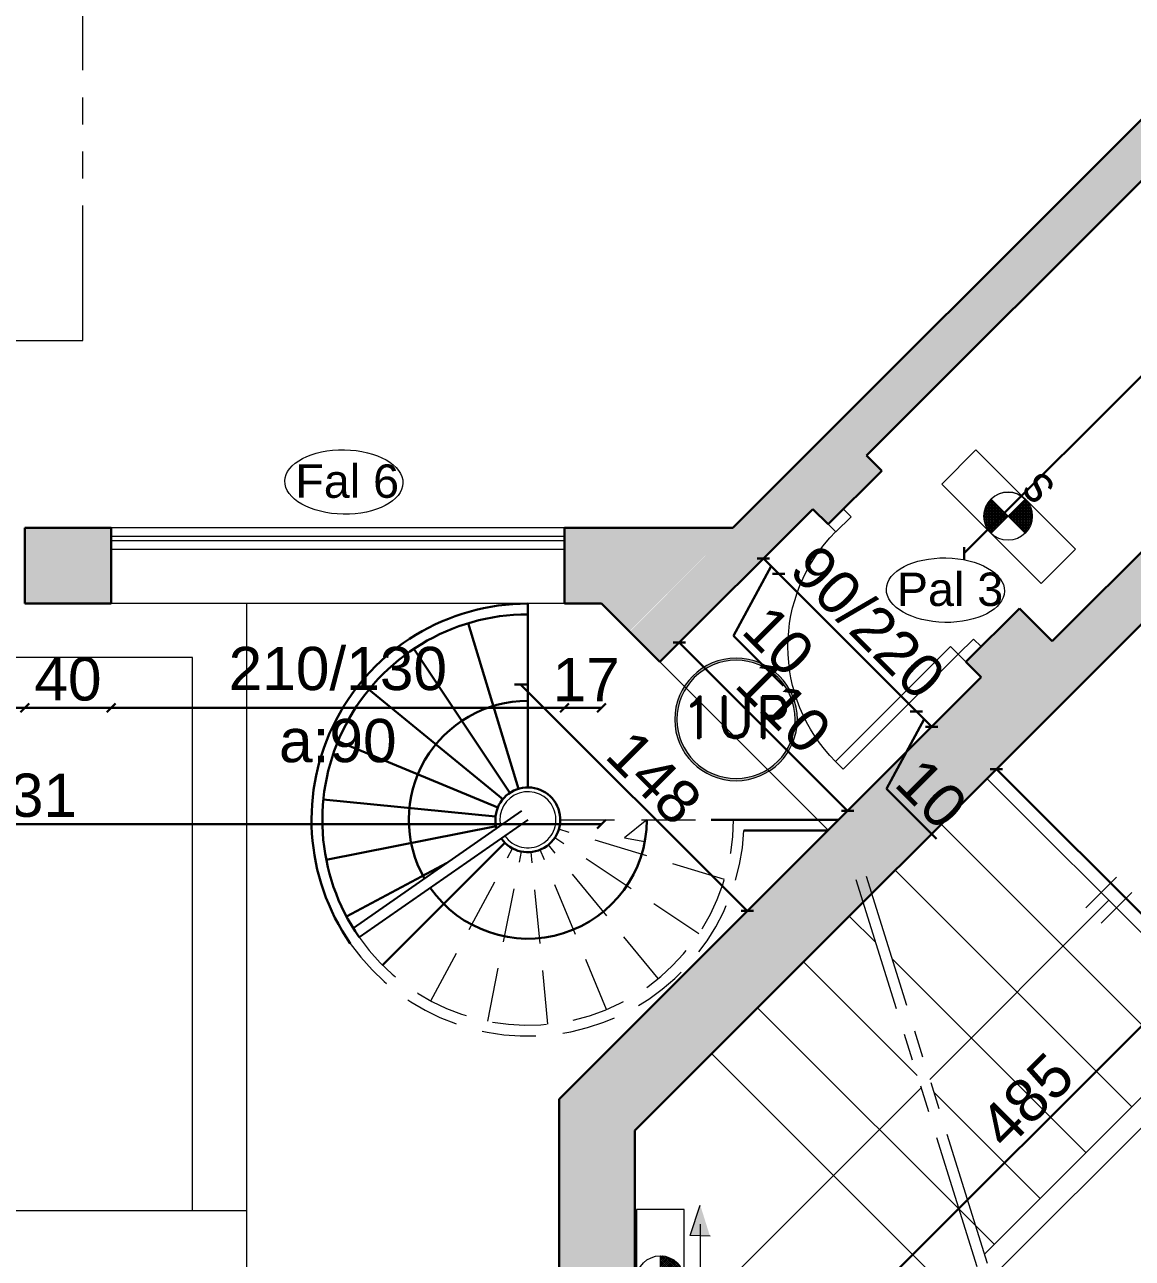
# Model space of a CAD drawing. Header units: millimetres. Extents: x 2804 to 3317, y 6834 to 7064.
# Drawn here: x 2849.06 to 2854.18, y 7003.25 to 7008.96 of the extents above; entities that cross this region are included whole.
import ezdxf

# ---------------------------------------------------------------- set-up
doc = ezdxf.new("R2010")
doc.units = ezdxf.units.MM
doc.header["$PDMODE"] = 1
doc.linetypes.add('HIDDEN', pattern=[0.375, 0.25, -0.125])
doc.linetypes.add('PHANTOM2', pattern=[1.25, 0.625, -0.125, 0.125, -0.125, 0.125, -0.125])
for name, color, linetype, lineweight in [('cach', 7, 'HIDDEN', 20), ('cotation', 3, 'Continuous', 30), ('Escalier', 250, 'Continuous', 30), ('menuise', 50, 'Continuous', 18), ('SECURITE', 2, 'Continuous', 0), ('STRCUTURE METALLIQUE', 3, 'Continuous', 20), ('texte', 3, 'Continuous', 9), ('zin fin', 6, 'Continuous', 9), ('zin menuiserie', 150, 'Continuous', 5), ('Zin mur', 30, 'Continuous', 30)]:
    doc.layers.add(name, color=color, linetype=linetype, lineweight=lineweight)
doc.layers.add('zin hatch mur', color=8, linetype='Continuous')
doc.styles.add('ARIAL', font='arial.ttf')
doc.styles.add('PA3', font='arial.ttf', dxfattribs={"height": 3})
doc.styles.add('PsikTxtStyle', font='arial.ttf')
doc.styles.add('ROMAND', font='ROMAND.shx')
doc.dimstyles.new('cotation 100', dxfattribs={"dimtxt": 0.2, "dimasz": 0.04, "dimexe": 0, "dimexo": 0, "dimgap": 0.03, "dimtad": 1, "dimdec": 0, "dimlfac": 100, "dimdsep": 46, "dimtxsty": 'ARIAL', "dimblk": 'OBLIQUE', "dimcen": 0.09, "dimse1": 1, "dimse2": 1, "dimclrd": 256, "dimclre": 256, "dimclrt": 256, "dimadec": 3, "dimazin": 2, "dimtfac": 1, "dimtdec": 0, "dimtofl": 0, "dimtmove": 1, "dimatfit": 3, "dimfxl": 0, "dimtolj": 1, "dimtzin": 0, "dimlwd": -1, "dimlwe": -1, "dimarcsym": 0})

# ---------------------------------------------------------------- blocks, each defined once
blk = doc.blocks.new('*X298')
at = {"color": 0, "linetype": 'Continuous'}
for p, q in [((2123.93, 1390.31), (2124, 1390.38)), ((2133.9, 1380.42), (2123.94, 1390.38)), ((2123.98, 1389.47), (2124.89, 1390.38)), ((2132.98, 1380.46), (2123.98, 1389.46)), ((2124.08, 1388.69), (2125.77, 1390.38)), ((2131.95, 1380.61), (2124.13, 1388.42)), ((2124.23, 1387.96), (2126.66, 1390.38)), ((2124.43, 1387.27), (2127.54, 1390.38)), ((2130.74, 1380.93), (2124.45, 1387.22)), ((2124.67, 1386.63), (2128.43, 1390.38)), ((2133.9, 1381.3), (2124.82, 1390.38)), ((2124.94, 1386.01), (2129.31, 1390.38)), ((2125.25, 1385.44), (2130.19, 1390.38)), ((2125.58, 1384.89), (2131.08, 1390.38)), ((2133.9, 1382.19), (2125.71, 1390.38)), ((2125.95, 1384.37), (2131.96, 1390.38)), ((2126.34, 1383.88), (2132.85, 1390.38)), ((2133.9, 1383.07), (2126.59, 1390.38)), ((2126.77, 1383.42), (2133.73, 1390.39)), ((2127.22, 1382.99), (2133.9, 1389.67)), ((2133.9, 1383.95), (2127.47, 1390.38)), ((2127.7, 1382.58), (2133.9, 1388.79)), ((2128.2, 1382.2), (2133.9, 1387.9)), ((2133.9, 1384.84), (2128.36, 1390.38)), ((2133.9, 1385.72), (2129.24, 1390.38)), ((2133.9, 1386.61), (2130.12, 1390.38)), ((2133.9, 1387.49), (2131.01, 1390.38)), ((2133.9, 1388.37), (2131.89, 1390.38)), ((2133.9, 1389.26), (2132.77, 1390.38)), ((2133.9, 1390.14), (2133.66, 1390.39)), ((2129.19, 1381.6), (2125.12, 1385.66)), ((2128.74, 1381.86), (2133.9, 1387.02)), ((2129.3, 1381.54), (2133.9, 1386.14)), ((2129.9, 1381.25), (2133.9, 1385.25)), ((2130.53, 1381), (2133.9, 1384.37)), ((2131.2, 1380.79), (2133.9, 1383.48)), ((2131.91, 1380.61), (2133.9, 1382.6)), ((2132.67, 1380.49), (2133.9, 1381.72)), ((2133.49, 1380.42), (2133.9, 1380.83))]:
    blk.add_line(p, q, dxfattribs=at)
blk = doc.blocks.new('*X299')
at = {"color": 0, "linetype": 'Continuous'}
for p, q in [((2123.93, 1390.31), (2124, 1390.38)), ((2133.9, 1380.42), (2123.94, 1390.38)), ((2123.98, 1389.47), (2124.89, 1390.38)), ((2132.98, 1380.46), (2123.98, 1389.46)), ((2124.08, 1388.69), (2125.77, 1390.38)), ((2131.95, 1380.61), (2124.13, 1388.42)), ((2124.23, 1387.96), (2126.66, 1390.38)), ((2124.43, 1387.27), (2127.54, 1390.38)), ((2130.74, 1380.93), (2124.45, 1387.22)), ((2124.67, 1386.63), (2128.43, 1390.38)), ((2133.9, 1381.3), (2124.82, 1390.38)), ((2124.94, 1386.01), (2129.31, 1390.38)), ((2125.25, 1385.44), (2130.19, 1390.38)), ((2125.58, 1384.89), (2131.08, 1390.38)), ((2133.9, 1382.19), (2125.71, 1390.38)), ((2125.95, 1384.37), (2131.96, 1390.38)), ((2126.34, 1383.88), (2132.85, 1390.38)), ((2133.9, 1383.07), (2126.59, 1390.38)), ((2126.77, 1383.42), (2133.73, 1390.39)), ((2127.22, 1382.99), (2133.9, 1389.67)), ((2133.9, 1383.95), (2127.47, 1390.38)), ((2127.7, 1382.58), (2133.9, 1388.79)), ((2128.2, 1382.2), (2133.9, 1387.9)), ((2133.9, 1384.84), (2128.36, 1390.38)), ((2128.74, 1381.86), (2133.9, 1387.02)), ((2133.9, 1385.72), (2129.24, 1390.38)), ((2129.3, 1381.54), (2133.9, 1386.14)), ((2133.9, 1386.61), (2130.12, 1390.38)), ((2133.9, 1387.49), (2131.01, 1390.38)), ((2133.9, 1388.37), (2131.89, 1390.38)), ((2133.9, 1389.26), (2132.77, 1390.38)), ((2133.9, 1390.14), (2133.66, 1390.39)), ((2129.19, 1381.6), (2125.12, 1385.66)), ((2129.9, 1381.25), (2133.9, 1385.25)), ((2130.53, 1381), (2133.9, 1384.37)), ((2131.2, 1380.79), (2133.9, 1383.48)), ((2131.91, 1380.61), (2133.9, 1382.6)), ((2132.67, 1380.49), (2133.9, 1381.72)), ((2133.49, 1380.42), (2133.9, 1380.83))]:
    blk.add_line(p, q, dxfattribs=at)
blk = doc.blocks.new('sec 1er')
at = {"layer": 'SECURITE', "true_color": 0x939598}
h = blk.add_hatch(color=252, dxfattribs=at)
edge = h.paths.add_edge_path()
edge.add_arc((2620.9218, 6730.2139), 0.2835, -180, 0, ccw=False)
edge.add_arc((2620.9218, 6730.2139), 0.2835, 0, 180, ccw=False)
edge = h.paths.add_edge_path(flags=16)
edge.add_arc((2620.9218, 6730.2139), 0.2733, -180, 0, ccw=False)
edge.add_arc((2620.9218, 6730.2139), 0.2733, 0, 180, ccw=False)
at = {"layer": 'SECURITE', "color": 252, "true_color": 0x939598}
for p, q in [((2621.8727, 6731.3023, 1.3959), (2622.0309, 6731.4605, 1.3959)), ((2621.8727, 6731.3023, 1.3959), (2622.0309, 6731.4605, 1.3959)), ((2622.0309, 6731.4605, 1.3959), (2622.4908, 6731.0006, 1.3959)), ((2622.0309, 6731.4605, 1.3959), (2622.4908, 6731.0006, 1.3959)), ((2622.3326, 6730.8424, 1.3959), (2621.8727, 6731.3023, 1.3959)), ((2622.3326, 6730.8424, 1.3959), (2621.8727, 6731.3023, 1.3959)), ((2622.1005, 6731.075, 1.3959), (2622.2582, 6731.2327, 1.3959)), ((2622.1005, 6731.075, 1.3959), (2622.2582, 6731.2327, 1.3959)), ((2622.1005, 6731.075, 1.3959), (2622.2582, 6731.2327, 1.3959)), ((2622.1005, 6731.075, 1.3959), (2622.2582, 6731.2327, 1.3959)), ((2622.1005, 6731.075, 1.3959), (2622.2582, 6731.2327, 1.3959)), ((2622.1005, 6731.075, 1.3959), (2622.2582, 6731.2327, 1.3959)), ((2622.1005, 6731.075, 1.3959), (2622.2582, 6731.2327, 1.3959)), ((2622.1005, 6731.075, 1.3959), (2622.2582, 6731.2327, 1.3959)), ((2622.2582, 6731.075, 1.3959), (2622.102, 6731.231, 1.3959)), ((2622.2582, 6731.075, 1.3959), (2622.102, 6731.231, 1.3959)), ((2622.4908, 6731.0006, 1.3959), (2622.3326, 6730.8424, 1.3959)), ((2622.4908, 6731.0006, 1.3959), (2622.3326, 6730.8424, 1.3959)), ((2620.461, 6727.948, 1.1167), (2620.461, 6727.3041, 1.1167)), ((2620.6825, 6727.948, 1.1167), (2620.461, 6727.948, 1.1167)), ((2620.461, 6727.948, 1.1167), (2620.461, 6727.3041, 1.1167)), ((2620.6825, 6727.948, 1.1167), (2620.461, 6727.948, 1.1167)), ((2620.6825, 6727.3041, 1.1167), (2620.6825, 6727.948, 1.1167)), ((2620.6825, 6727.3041, 1.1167), (2620.6825, 6727.948, 1.1167)), ((2620.7089, 6727.8265, 1.1167), (2620.7565, 6727.967, 1.1167)), ((2620.7089, 6727.8265, 1.1167), (2620.7565, 6727.967, 1.1167)), ((2620.756, 6727.88, 1.1167), (2620.7559, 6727.2822, 1.1167)), ((2620.756, 6727.88, 1.1167), (2620.7559, 6727.2822, 1.1167)), ((2620.8014, 6727.8236, 1.1167), (2620.7089, 6727.8265, 1.1167)), ((2620.8014, 6727.8236, 1.1167), (2620.7089, 6727.8265, 1.1167)), ((2620.5717, 6727.7331, 1.1167), (2620.5716, 6727.5146, 1.1167)), ((2620.5717, 6727.7331, 1.1167), (2620.5716, 6727.5146, 1.1167))]:
    blk.add_line(p, q, dxfattribs=at)
for centre, radius in [((2622.1794, 6731.1539, 1.3959), 0.1115), ((2622.1794, 6731.1539, 1.3959), 0.1115), ((2620.5717, 6727.6227, 1.1167), 0.1104), ((2620.5717, 6727.6227, 1.1167), 0.1104)]:
    blk.add_circle(centre, radius, dxfattribs=at)
for centre, radius, start, end in [((2622.1794, 6731.1539, 1.3959), 0.1115, 45, 135), ((2622.1794, 6731.1539, 1.3959), 0.1115, 45, 135), ((2622.1794, 6731.1539, 1.3959), 0.1115, 45, 135), ((2622.1794, 6731.1539, 1.3959), 0.1115, 45, 135), ((2622.1794, 6731.1539, 1.3959), 0.1115, 45, 135), ((2622.1794, 6731.1539, 1.3959), 0.1115, 45, 135), ((2622.1794, 6731.1539, 1.3959), 0.1115, 135, 225), ((2622.1794, 6731.1539, 1.3959), 0.1115, 135, 225), ((2622.1794, 6731.1539, 1.3959), 0.1115, 135, 225), ((2622.1794, 6731.1539, 1.3959), 0.1115, 135, 225), ((2622.1794, 6731.1539, 1.3959), 0.1115, 135, 225), ((2622.1794, 6731.1539, 1.3959), 0.1115, 135, 225), ((2620.9218, 6730.2139, 0), 0.2835, 0, 180), ((2620.9218, 6730.2139, 0), 0.2733, 0, 180), ((2620.9218, 6730.2139, 0), 0.2835, 180, 0), ((2620.9218, 6730.2139, 0), 0.2733, 180, 0)]:
    blk.add_arc(centre, radius, start, end, dxfattribs=at)
blk.add_solid([(2620.7089, 6727.8265, 1.1167), (2620.7565, 6727.967, 1.1167), (2620.8014, 6727.8236, 1.1167)], dxfattribs=at)
blk.add_solid([(2620.7089, 6727.8265, 1.1167), (2620.7565, 6727.967, 1.1167), (2620.8014, 6727.8236, 1.1167)], dxfattribs=at)
at = {"layer": 'SECURITE', "color": 252, "true_color": 0x939598, "extrusion": (0, 0, -1)}
for name, p, xscale, yscale, zscale, rotation in [('*X298', (-2594.3057, 6725.2538, -1.3959), 0.01118662045994821, 0.01118662045994821, 0.01118662045994821, 134.9614910721125), ('*X298', (-2594.3057, 6725.2538, -1.3959), 0.01118662045994821, 0.01118662045994821, 0.01118662045994821, 134.9614910721125), ('*X298', (-2650.0569, 6725.2725, -1.3959), -0.01118662049062554, 0.01118662042579673, 0.01118662047361531, 225.0000000000001), ('*X298', (-2650.0569, 6725.2725, -1.3959), -0.01118662049062554, 0.01118662042579673, 0.01118662047361531, 225.0000000000001), ('*X299', (-2635.9699, 6751.2552, -1.1167), 0.01107475427745157, 0.01107475427745157, 0.01107475427745157, 270), ('*X299', (-2635.9699, 6751.2552, -1.1167), 0.01107475427745157, 0.01107475427745157, 0.01107475427745157, 270)]:
    blk.add_blockref(name, p, dxfattribs=dict(at, xscale=xscale, yscale=yscale, zscale=zscale, rotation=rotation))
at = {"layer": 'SECURITE', "color": 252, "true_color": 0x939598}
for name, p, xscale, yscale, zscale, rotation in [('*X298', (2650.0569, 6725.2725, 1.3959), 0.01118662049062553, 0.01118662049062553, 0.01118662049062553, 134.9999999999999), ('*X298', (2650.0569, 6725.2725, 1.3959), 0.01118662049062553, 0.01118662049062553, 0.01118662049062553, 134.9999999999999), ('*X299', (2635.9699, 6751.2552, 1.1167), -0.01107475427745157, 0.01107475427745157, 0.01107475427745157, 90), ('*X299', (2635.9699, 6751.2552, 1.1167), -0.01107475427745157, 0.01107475427745157, 0.01107475427745157, 90)]:
    blk.add_blockref(name, p, dxfattribs=dict(at, xscale=xscale, yscale=yscale, zscale=zscale, rotation=rotation))
at = {"layer": 'SECURITE', "color": 252, "true_color": 0x939598, "style": 'PA3', "text_generation_flag": 6, "width": 0.85}
blk.add_text('s', height=0.176, rotation=315, dxfattribs=at).set_placement((2622.4033, 6731.2951, 1.3959))
at = {"layer": 'SECURITE', "color": 252, "true_color": 0x939598, "style": 'ROMAND'}
blk.add_text('1UP', height=0.19125, dxfattribs=at).set_placement((2620.666, 6730.1281, 0))
blk = doc.blocks.new('_Oblique')
at = {"color": 0, "linetype": 'ByBlock', "lineweight": -2}
blk.add_line((-0.5, -0.5), (0.5, 0.5), dxfattribs=at)
blk = doc.blocks.new('*D77')
at = {"layer": 'cotation', "transparency": 16777216}
blk.add_line((2855.7669, 7008.8757), (2853.4064, 7006.5153), dxfattribs=at)
at = {"layer": 'Defpoints', "color": 0, "transparency": 16777216}
for p in [(2856.1986, 7008.444), (2853.4064, 7006.5153), (2853.8382, 7006.0835)]:
    blk.add_point(p, dxfattribs=at)
at = {"layer": 'cotation', "transparency": 16777216, "xscale": 0.04, "yscale": 0.04, "zscale": 0.04}
for p, rotation in [((2855.7669, 7008.8757), 45.00000000029808), ((2853.4064, 7006.5153), 225.000000000298)]:
    blk.add_blockref('_Oblique', p, dxfattribs=dict(at, rotation=rotation))
at = {"layer": 'cotation', "transparency": 16777216, "insert": (2854.4932, 7007.7889), "char_height": 0.2, "attachment_point": 5, "rotation": 45, "style": 'ARIAL'}
blk.add_mtext('\\A1;334', dxfattribs=at)
blk = doc.blocks.new('*D58')
at = {"layer": 'cotation', "transparency": 16777216}
blk.add_line((2853.5551, 7005.5176), (2856.5957, 7002.477), dxfattribs=at)
at = {"layer": 'Defpoints', "color": 0, "transparency": 16777216}
for p in [(2853.5116, 7005.4741), (2856.5957, 7002.477), (2856.5522, 7002.4336)]:
    blk.add_point(p, dxfattribs=at)
at = {"layer": 'cotation', "transparency": 16777216, "xscale": 0.04, "yscale": 0.04, "zscale": 0.04}
for p, rotation in [((2853.5551, 7005.5176), 134.99999999991), ((2856.5957, 7002.477), 314.99999999991)]:
    blk.add_blockref('_Oblique', p, dxfattribs=dict(at, rotation=rotation))
at = {"layer": 'cotation', "transparency": 16777216, "insert": (2855.1688, 7004.0908), "char_height": 0.2, "attachment_point": 5, "rotation": 315, "style": 'ARIAL'}
blk.add_mtext('\\A1;430', dxfattribs=at)
blk = doc.blocks.new('*D56')
at = {"layer": 'cotation', "transparency": 16777216}
blk.add_line((2852.0744, 7002.1783), (2855.5016, 7005.6055), dxfattribs=at)
at = {"layer": 'Defpoints', "color": 0, "transparency": 16777216}
for p in [(2855.5004, 7005.6067), (2855.5016, 7005.6055), (2852.0731, 7002.1795)]:
    blk.add_point(p, dxfattribs=at)
at = {"layer": 'cotation', "transparency": 16777216, "xscale": 0.04, "yscale": 0.04, "zscale": 0.04}
for p, rotation in [((2855.5016, 7005.6055), 44.99999999995059), ((2852.0744, 7002.1783), 224.9999999999506)]:
    blk.add_blockref('_Oblique', p, dxfattribs=dict(at, rotation=rotation))
at = {"layer": 'cotation', "transparency": 16777216, "insert": (2853.6945, 7003.9853), "char_height": 0.2, "attachment_point": 5, "rotation": 45, "style": 'ARIAL'}
blk.add_mtext('\\A1;485', dxfattribs=at)
blk = doc.blocks.new('*D76')
at = {"layer": 'cotation', "transparency": 16777216}
blk.add_line((2853.5091, 7009.8561), (2854.5346, 7008.8306), dxfattribs=at)
at = {"layer": 'Defpoints', "color": 0, "transparency": 16777216}
for p in [(2853.1109, 7009.4578), (2854.5346, 7008.8306), (2854.1364, 7008.4324)]:
    blk.add_point(p, dxfattribs=at)
at = {"layer": 'cotation', "transparency": 16777216, "xscale": 0.04, "yscale": 0.04, "zscale": 0.04}
for p, rotation in [((2853.5091, 7009.8561), 134.9999999993648), ((2854.5346, 7008.8306), 314.9999999993647)]:
    blk.add_blockref('_Oblique', p, dxfattribs=dict(at, rotation=rotation))
at = {"layer": 'cotation', "transparency": 16777216, "insert": (2854.1153, 7009.4368), "char_height": 0.2, "attachment_point": 5, "rotation": 315, "style": 'ARIAL'}
blk.add_mtext('\\A1;145', dxfattribs=at)
blk = doc.blocks.new('*D62')
at = {"layer": 'cotation', "transparency": 16777216}
blk.add_line((2851.3557, 7005.9089), (2852.4035, 7004.861), dxfattribs=at)
at = {"layer": 'Defpoints', "color": 0, "transparency": 16777216}
for p in [(2851.7296, 7006.2828), (2852.7775, 7005.235), (2852.4035, 7004.861)]:
    blk.add_point(p, dxfattribs=at)
at = {"layer": 'cotation', "transparency": 16777216, "xscale": 0.04, "yscale": 0.04, "zscale": 0.04}
for p, rotation in [((2851.3557, 7005.9089), 134.9999999999751), ((2852.4035, 7004.861), 314.9999999999751)]:
    blk.add_blockref('_Oblique', p, dxfattribs=dict(at, rotation=rotation))
at = {"layer": 'cotation', "transparency": 16777216, "insert": (2851.973, 7005.4784), "char_height": 0.2, "attachment_point": 5, "rotation": 315, "style": 'ARIAL'}
blk.add_mtext('\\A1;148', dxfattribs=at)
blk = doc.blocks.new('*D61')
at = {"layer": 'cotation', "transparency": 16777216}
blk.add_line((2846.415, 7005.2628), (2851.7296, 7005.2628), dxfattribs=at)
at = {"layer": 'Defpoints', "color": 0, "transparency": 16777216}
for p in [(2846.415, 7006.2828), (2851.7296, 7006.2828), (2851.7296, 7005.2628)]:
    blk.add_point(p, dxfattribs=at)
at = {"layer": 'cotation', "transparency": 16777216, "xscale": 0.04, "yscale": 0.04, "zscale": 0.04, "rotation": 180}
blk.add_blockref('_Oblique', (2846.415, 7005.2628), dxfattribs=at)
at = {"layer": 'cotation', "transparency": 16777216, "xscale": 0.04, "yscale": 0.04, "zscale": 0.04}
blk.add_blockref('_Oblique', (2851.7296, 7005.2628), dxfattribs=at)
at = {"layer": 'cotation', "transparency": 16777216, "insert": (2849.0723, 7005.395), "char_height": 0.2, "attachment_point": 5, "style": 'ARIAL'}
blk.add_mtext('\\A1;531', dxfattribs=at)
blk = doc.blocks.new('*D60')
at = {"layer": 'cotation', "transparency": 16777216}
blk.add_line((2852.8671, 7005.3246), (2852.0893, 7006.1024), dxfattribs=at)
at = {"layer": 'Defpoints', "color": 0, "transparency": 16777216}
for p in [(2852.2472, 7006.2603), (2852.0893, 7006.1024), (2853.025, 7005.4825)]:
    blk.add_point(p, dxfattribs=at)
at = {"layer": 'cotation', "transparency": 16777216, "xscale": 0.04, "yscale": 0.04, "zscale": 0.04}
for p, rotation in [((2852.0893, 7006.1024), 134.9999999999098), ((2852.8671, 7005.3246), 314.9999999999098)]:
    blk.add_blockref('_Oblique', p, dxfattribs=dict(at, rotation=rotation))
at = {"layer": 'cotation', "transparency": 16777216, "insert": (2852.5716, 7005.8069), "char_height": 0.2, "attachment_point": 5, "rotation": 315, "style": 'ARIAL'}
blk.add_mtext('\\A1;110', dxfattribs=at)
blk = doc.blocks.new('P90')
at = {"ltscale": 0.005}
for p, q in [((-50, 751.6), (-100, 751.6)), ((-100, 751.6), (-100, 0)), ((-50, 0), (-50, 751.6)), ((-900, -100), (-900, 0)), ((-900, 0), (-850, 0)), ((-850, 0), (-850, -100)), ((-100, 0), (-50, 0)), ((-50, 0), (0, 0)), ((-50, -100), (-50, 0)), ((0, 0), (0, -100)), ((-850, -100), (-900, -100)), ((0, -100), (-50, -100))]:
    blk.add_line(p, q, dxfattribs=at)
blk.add_arc((-100, 0), 751.6, 90, 180, dxfattribs=at)
blk = doc.blocks.new('*D753')
at = {"layer": 'cotation', "transparency": 16777216}
blk.add_line((2846.9681, 7005.801), (2849.0632, 7005.801), dxfattribs=at)
at = {"layer": 'Defpoints', "color": 0, "transparency": 16777216}
for p in [(2846.9681, 7006.2828), (2849.0632, 7006.2828), (2849.0632, 7005.801)]:
    blk.add_point(p, dxfattribs=at)
at = {"layer": 'cotation', "transparency": 16777216, "xscale": 0.04, "yscale": 0.04, "zscale": 0.04, "rotation": 180}
blk.add_blockref('_Oblique', (2846.9681, 7005.801), dxfattribs=at)
at = {"layer": 'cotation', "transparency": 16777216, "xscale": 0.04, "yscale": 0.04, "zscale": 0.04}
blk.add_blockref('_Oblique', (2849.0632, 7005.801), dxfattribs=at)
at = {"layer": 'cotation', "transparency": 16777216, "insert": (2848.0156, 7005.8146), "char_height": 0.2, "attachment_point": 5, "style": 'ARIAL'}
blk.add_mtext('\\A1;210/130\\Pa:90', dxfattribs=at)
blk = doc.blocks.new('*D754')
at = {"layer": 'cotation', "transparency": 16777216}
blk.add_line((2849.0632, 7005.801), (2849.4632, 7005.801), dxfattribs=at)
at = {"layer": 'Defpoints', "color": 0, "transparency": 16777216}
for p in [(2849.0632, 7006.2828), (2849.4632, 7006.2828), (2849.4632, 7005.801)]:
    blk.add_point(p, dxfattribs=at)
at = {"layer": 'cotation', "transparency": 16777216, "xscale": 0.04, "yscale": 0.04, "zscale": 0.04, "rotation": 180}
blk.add_blockref('_Oblique', (2849.0632, 7005.801), dxfattribs=at)
at = {"layer": 'cotation', "transparency": 16777216, "xscale": 0.04, "yscale": 0.04, "zscale": 0.04}
blk.add_blockref('_Oblique', (2849.4632, 7005.801), dxfattribs=at)
at = {"layer": 'cotation', "transparency": 16777216, "insert": (2849.2632, 7005.9331), "char_height": 0.2, "attachment_point": 5, "style": 'ARIAL'}
blk.add_mtext('\\A1;40', dxfattribs=at)
blk = doc.blocks.new('*D755')
at = {"layer": 'cotation', "transparency": 16777216}
blk.add_line((2849.4632, 7005.801), (2851.5582, 7005.801), dxfattribs=at)
at = {"layer": 'Defpoints', "color": 0, "transparency": 16777216}
for p in [(2849.4632, 7006.2828), (2851.5582, 7006.2828), (2851.5582, 7005.801)]:
    blk.add_point(p, dxfattribs=at)
at = {"layer": 'cotation', "transparency": 16777216, "xscale": 0.04, "yscale": 0.04, "zscale": 0.04, "rotation": 180}
blk.add_blockref('_Oblique', (2849.4632, 7005.801), dxfattribs=at)
at = {"layer": 'cotation', "transparency": 16777216, "xscale": 0.04, "yscale": 0.04, "zscale": 0.04}
blk.add_blockref('_Oblique', (2851.5582, 7005.801), dxfattribs=at)
at = {"layer": 'cotation', "transparency": 16777216, "insert": (2850.5107, 7005.8145), "char_height": 0.2, "attachment_point": 5, "style": 'ARIAL'}
blk.add_mtext('\\A1;210/130\\Pa:90', dxfattribs=at)
blk = doc.blocks.new('*D756')
at = {"layer": 'cotation', "transparency": 16777216}
blk.add_line((2851.5582, 7005.801), (2851.7296, 7005.801), dxfattribs=at)
at = {"layer": 'Defpoints', "color": 0, "transparency": 16777216}
for p in [(2851.5582, 7006.2828), (2851.7296, 7006.2828), (2851.7296, 7005.801)]:
    blk.add_point(p, dxfattribs=at)
at = {"layer": 'cotation', "transparency": 16777216, "xscale": 0.04, "yscale": 0.04, "zscale": 0.04, "rotation": 180}
blk.add_blockref('_Oblique', (2851.5582, 7005.801), dxfattribs=at)
at = {"layer": 'cotation', "transparency": 16777216, "xscale": 0.04, "yscale": 0.04, "zscale": 0.04}
blk.add_blockref('_Oblique', (2851.7296, 7005.801), dxfattribs=at)
at = {"layer": 'cotation', "transparency": 16777216, "insert": (2851.6589, 7005.9314), "char_height": 0.2, "attachment_point": 5, "style": 'ARIAL'}
blk.add_mtext('\\A1;17', dxfattribs=at)
blk = doc.blocks.new('*D757')
at = {"layer": 'cotation', "transparency": 16777216}
for p, q in [((2853.2559, 7005.7134), (2853.1852, 7005.7841)), ((2853.2205, 7005.7487), (2853.0466, 7005.4258)), ((2853.0466, 7005.4258), (2853.2778, 7005.1945))]:
    blk.add_line(p, q, dxfattribs=at)
at = {"layer": 'Defpoints', "color": 0, "transparency": 16777216}
for p in [(2853.4139, 7006.0128), (2853.4846, 7005.9421), (2853.1852, 7005.7841)]:
    blk.add_point(p, dxfattribs=at)
at = {"layer": 'cotation', "transparency": 16777216, "xscale": 0.04, "yscale": 0.04, "zscale": 0.04}
for p, rotation in [((2853.1852, 7005.7841), 135.0000000012897), ((2853.2559, 7005.7134), 315.0000000012897)]:
    blk.add_blockref('_Oblique', p, dxfattribs=dict(at, rotation=rotation))
at = {"layer": 'cotation', "transparency": 16777216, "insert": (2853.2556, 7005.4036), "char_height": 0.2, "attachment_point": 5, "rotation": 315, "style": 'ARIAL'}
blk.add_mtext('\\A1;10', dxfattribs=at)
blk = doc.blocks.new('*D758')
at = {"layer": 'cotation', "transparency": 16777216}
blk.add_line((2853.1852, 7005.7841), (2852.5488, 7006.4205), dxfattribs=at)
at = {"layer": 'Defpoints', "color": 0, "transparency": 16777216}
for p in [(2852.7775, 7006.6492), (2852.5488, 7006.4205), (2853.4139, 7006.0128)]:
    blk.add_point(p, dxfattribs=at)
at = {"layer": 'cotation', "transparency": 16777216, "xscale": 0.04, "yscale": 0.04, "zscale": 0.04}
for p, rotation in [((2852.5488, 7006.4205), 135.0000000012897), ((2853.1852, 7005.7841), 315.0000000012897)]:
    blk.add_blockref('_Oblique', p, dxfattribs=dict(at, rotation=rotation))
at = {"layer": 'cotation', "transparency": 16777216, "insert": (2852.9613, 7006.1966), "char_height": 0.2, "attachment_point": 5, "rotation": 315, "style": 'ARIAL'}
blk.add_mtext('\\A1;90/220', dxfattribs=at)
blk = doc.blocks.new('*D759')
at = {"layer": 'cotation', "transparency": 16777216}
for p, q in [((2852.5488, 7006.4205), (2852.4781, 7006.4912)), ((2852.5134, 7006.4558), (2852.3395, 7006.1329)), ((2852.3395, 7006.1329), (2852.5707, 7005.9016))]:
    blk.add_line(p, q, dxfattribs=at)
at = {"layer": 'Defpoints', "color": 0, "transparency": 16777216}
for p in [(2852.7068, 7006.7199), (2852.7775, 7006.6492), (2852.4781, 7006.4912)]:
    blk.add_point(p, dxfattribs=at)
at = {"layer": 'cotation', "transparency": 16777216, "xscale": 0.04, "yscale": 0.04, "zscale": 0.04}
for p, rotation in [((2852.4781, 7006.4912), 135.0000000012897), ((2852.5488, 7006.4205), 315.0000000012897)]:
    blk.add_blockref('_Oblique', p, dxfattribs=dict(at, rotation=rotation))
at = {"layer": 'cotation', "transparency": 16777216, "insert": (2852.5485, 7006.1107), "char_height": 0.2, "attachment_point": 5, "rotation": 315, "style": 'ARIAL'}
blk.add_mtext('\\A1;10', dxfattribs=at)
blk = doc.blocks.new('fal6')
at = {"layer": 'menuise'}
blk.add_ellipse((2848.3911, 7006.8449), major_axis=(-0.2729, 0.0047), ratio=0.546469, start_param=-1.570796, end_param=4.712389, dxfattribs=at)
at = {"layer": 'menuise', "insert": (2848.1667, 7006.9262), "char_height": 0.1544, "width": 2.341262, "attachment_point": 1, "style": 'PsikTxtStyle'}
blk.add_mtext('Fal 6', dxfattribs=at)
blk = doc.blocks.new('pal3')
at = {"layer": 'menuise'}
blk.add_ellipse((2894.4891, 6938.2261), major_axis=(-0.2729, 0.0047), ratio=0.546469, start_param=-1.570796, end_param=4.712389, dxfattribs=at)
at = {"layer": 'menuise', "insert": (2894.2647, 6938.3073), "char_height": 0.1544, "width": 2.341262, "attachment_point": 1, "style": 'PsikTxtStyle'}
blk.add_mtext('Pal 3', dxfattribs=at)

msp = doc.modelspace()

# ---------------------------------------------------------------- hatches: boundary and pattern name
at = {"layer": 'zin hatch mur'}
h = msp.add_hatch(color=256, dxfattribs=at)
h.dxf.hatch_style = 1
h.paths.add_polyline_path([(2851.8746, 7006.6328), (2851.5582, 7006.6328), (2851.5582, 7006.2828), (2851.7296, 7006.2828), (2851.8605, 7006.152), (2852.3369, 7006.6328)])
h.paths.add_polyline_path([(2849.4632, 7006.6328), (2849.0632, 7006.6328), (2849.0632, 7006.2828), (2849.4632, 7006.2828)])
h.paths.add_polyline_path([(2851.9997, 7006.0128), (2852.7068, 7006.7199), (2852.7775, 7006.6492), (2853.025, 7006.8967), (2852.9543, 7006.9674), (2855.4031, 7009.4162), (2855.2617, 7009.5577), (2851.8583, 7006.1542)])
h = msp.add_hatch(color=256, dxfattribs=at)
h.dxf.hatch_style = 1
h.paths.add_polyline_path([(2857.7542, 7006.8883), (2857.6128, 7006.7469), (2857.9133, 7006.4464), (2857.8426, 7006.3757), (2857.9133, 7006.305), (2858.1255, 7006.5171)])
h.paths.add_polyline_path([(2857.3477, 7005.7393), (2857.2769, 7005.81), (2857.2062, 7005.7393), (2856.9057, 7006.0398), (2856.835, 7005.9691), (2857.1355, 7005.6686), (2856.4991, 7005.0322), (2856.5698, 7004.9615)], flags=17)
h.paths.add_polyline_path([(2867.4059, 7003.4328), (2867.4054, 7003.6328), (2863.1664, 7003.6328), (2860.7109, 7006.0884), (2860.7109, 7006.6828), (2860.5109, 7006.6828), (2860.5109, 7006.0055), (2861.2367, 7005.2797), (2861.1105, 7005.1534), (2861.2519, 7005.012), (2861.3782, 7005.1382), (2863.0836, 7003.4328)])
h.paths.add_polyline_path([(2856.3577, 7004.7493), (2856.5698, 7004.9615), (2856.4991, 7005.0322), (2856.4284, 7004.9615), (2856.1279, 7005.262), (2855.9865, 7005.1206)], flags=17)
h.paths.add_polyline_path([(2857.5598, 7003.9715), (2857.3477, 7003.7594), (2857.6128, 7003.4942), (2854.924, 7000.8054), (2853.4472, 7000.8054), (2851.8834, 7002.3692), (2851.8834, 7003.8459), (2854.5723, 7006.5348), (2854.4061, 7006.7009), (2853.8134, 7006.1083), (2853.6614, 7006.2603), (2853.4139, 7006.0128), (2853.4846, 7005.9421), (2851.5334, 7003.9909), (2851.5334, 7002.1747), (2853.2528, 7000.4554), (2855.069, 7000.4554), (2856.313, 7001.6995), (2856.4063, 7001.6062), (2856.6563, 7001.8562), (2856.457, 7002.0555), (2859.3806, 7004.9791), (2860.2998, 7004.0599), (2860.5448, 7004.3049), (2860.4034, 7004.4463), (2860.2998, 7004.3427), (2859.1154, 7005.5272), (2858.9033, 7005.315), (2858.974, 7005.2443), (2859.0447, 7005.315), (2859.3099, 7005.0499), (2858.3906, 7004.1306), (2858.1255, 7004.3958), (2858.1962, 7004.4665), (2858.1255, 7004.5372), (2857.9133, 7004.3251), (2857.9841, 7004.2544), (2858.0548, 7004.3251), (2858.3199, 7004.0599), (2857.825, 7003.5649), (2857.5598, 7003.8301), (2857.6305, 7003.9008)])

# ---------------------------------------------------------------- linework, layer by layer
at = {"color": 2}
for p, q in [((2851.3605, 7005.3239), (2850.5819, 7004.7818)), ((2851.3891, 7005.2828), (2850.6094, 7004.74))]:
    msp.add_line(p, q, dxfattribs=at)
at = {"layer": 'cach', "color": 2}
for p, q in [((2851.5391, 7005.2828), (2852.3391, 7005.2828)), ((2851.5391, 7005.2828), (2852.3891, 7005.2828)), ((2851.9391, 7005.2828), (2851.8361, 7005.1995)), ((2851.9391, 7005.2828), (2851.8361, 7005.1995)), ((2852.2981, 7005.0071), (2851.5326, 7005.2393)), ((2852.2981, 7005.0071), (2851.5326, 7005.2393)), ((2850.7173, 7004.6111), (2851.283, 7005.1768)), ((2850.9412, 7004.445), (2851.3183, 7005.1506)), ((2851.9917, 7004.5485), (2851.4842, 7005.1669)), ((2851.9917, 7004.5485), (2851.4842, 7005.1669)), ((2852.179, 7004.7551), (2851.5138, 7005.1995)), ((2852.179, 7004.7551), (2851.5138, 7005.1995)), ((2851.8361, 7005.1995), (2851.9297, 7005.182)), ((2851.8361, 7005.1995), (2851.9297, 7005.182)), ((2851.2037, 7004.3511), (2851.3598, 7005.1357)), ((2851.2037, 7004.3511), (2851.3598, 7005.1357)), ((2851.4822, 7004.3374), (2851.4038, 7005.1336)), ((2851.4822, 7004.3374), (2851.4038, 7005.1336)), ((2851.7526, 7004.4052), (2851.4465, 7005.1443)), ((2851.7526, 7004.4052), (2851.4465, 7005.1443))]:
    msp.add_line(p, q, dxfattribs=at)
for radius, end in [(0.95, 0), (1, 357.134)]:
    msp.add_arc((2851.3891, 7005.2828), radius, 214.8478, end, dxfattribs=at)
at = {"layer": 'Escalier', "color": 2}
for p, q in [((2851.3891, 7006.2828), (2851.3891, 7005.4328)), ((2851.1133, 7006.1919), (2851.3455, 7005.4264)), ((2851.1133, 7006.1919), (2851.3455, 7005.4264)), ((2850.8613, 7006.0727), (2851.3057, 7005.4076)), ((2850.8613, 7006.0727), (2851.3057, 7005.4076)), ((2850.6547, 7005.8855), (2851.2731, 7005.378)), ((2850.6547, 7005.8855), (2851.2731, 7005.378)), ((2850.5114, 7005.6464), (2851.2505, 7005.3403)), ((2850.5114, 7005.6464), (2851.2505, 7005.3403)), ((2850.4436, 7005.376), (2851.2398, 7005.2976)), ((2850.4436, 7005.376), (2851.2398, 7005.2976)), ((2852.2369, 7005.2828), (2852.8254, 7005.2828)), ((2850.4573, 7005.0975), (2851.2419, 7005.2536)), ((2850.4573, 7005.0975), (2851.2419, 7005.2536)), ((2852.3878, 7005.2328), (2852.7754, 7005.2328)), ((2850.7173, 7004.6111), (2851.283, 7005.1768)), ((2850.5512, 7004.835), (2851.0124, 7005.0815)), ((2850.5512, 7004.835), (2851.0124, 7005.0815))]:
    msp.add_line(p, q, dxfattribs=at)
for radius, start, end in [(1, 90, 214.8478), (0.95, 90, 214.8478), (0.95, 90, 214.8478), (0.55, 90, 209.6319), (0.55, 90, 209.6319), (0.15, 214.8478, 195.3766), (0.55, 214.8478, 0), (0.55, 214.8478, 0)]:
    msp.add_arc((2851.3891, 7005.2828), radius, start, end, dxfattribs=at)
at = {"layer": 'STRCUTURE METALLIQUE', "color": 2}
msp.add_arc((2851.3891, 7005.2828), 0.13, 214.8478, 192.2279, dxfattribs=at)
at = {"layer": 'texte', "linetype": 'PHANTOM2', "lineweight": 9}
for p, q in [((2852.9051, 7005.0071), (2853.5221, 7003.0356)), ((2852.9528, 7005.022), (2853.5698, 7003.0506))]:
    msp.add_line(p, q, dxfattribs=at)
msp.add_lwpolyline([(2848.9128, 6990.7624), (2848.9128, 7007.4989), (2849.3327, 7007.4989), (2849.3327, 7018.2711)], dxfattribs=at)
at = {"layer": 'zin fin'}
for p, q in [((2851.5582, 7006.2828), (2849.4632, 7006.2828)), ((2850.0892, 7006.2828), (2850.0892, 7002.2747)), ((2849.8392, 7006.0328), (2846.8745, 7006.0328)), ((2849.8392, 7003.4747), (2849.8392, 7006.0328)), ((2851.9997, 7006.0128), (2852.7775, 7005.235)), ((2853.5116, 7005.4741), (2854.6054, 7004.3804)), ((2853.2995, 7005.262), (2854.3932, 7004.1682)), ((2853.0873, 7005.0499), (2854.1811, 7003.9561)), ((2852.8752, 7004.8377), (2852.9959, 7004.7171)), ((2853.0721, 7004.6408), (2853.969, 7003.744)), ((2852.6631, 7004.6256), (2853.1891, 7004.0995)), ((2852.4509, 7004.4135), (2853.5447, 7003.3197)), ((2854.6054, 7004.3804), (2853.4997, 7003.2747)), ((2854.6054, 7004.2389), (2853.5334, 7003.167)), ((2852.2388, 7004.2013), (2855.2794, 7001.1608)), ((2853.2654, 7004.0233), (2853.7568, 7003.5318)), ((2850.0892, 7003.4747), (2846.7185, 7003.4747))]:
    msp.add_line(p, q, dxfattribs=at)
for points in [[(2854.1104, 7005.0167), (2853.969, 7004.8753)], [(2854.1811, 7004.946), (2854.0397, 7004.8046)], [(2854.075, 7004.9107), (2853.2469, 7004.0825)], [(2853.207, 7004.0426), (2852.2719, 7003.1076), (2854.1856, 7001.1939), (2855.9887, 7002.997), (2855.7754, 7002.909), (2855.8381, 7002.8463)]]:
    msp.add_lwpolyline(points, dxfattribs=at)
at = {"layer": 'zin menuiserie'}
for p, q in [((2851.5582, 7006.6328), (2849.4632, 7006.6328)), ((2851.5582, 7006.5928), (2849.4632, 7006.5928)), ((2851.5582, 7006.5728), (2849.4632, 7006.5728)), ((2851.5582, 7006.5328), (2849.4632, 7006.5328))]:
    msp.add_line(p, q, dxfattribs=at)
at = {"layer": 'Zin mur'}
for p, q in [((2852.3369, 7006.6328), (2855.2617, 7009.5577)), ((2852.9543, 7006.9674), (2855.4031, 7009.4162)), ((2852.9543, 7006.9674), (2853.025, 7006.8967)), ((2852.7775, 7006.6492), (2853.025, 7006.8967)), ((2851.9997, 7006.0128), (2852.7068, 7006.7199)), ((2852.7068, 7006.7199), (2852.7775, 7006.6492)), ((2849.4632, 7006.6328), (2849.0632, 7006.6328)), ((2849.0632, 7006.2828), (2849.0632, 7006.6328)), ((2849.4632, 7006.2828), (2849.4632, 7006.6328)), ((2852.3369, 7006.6328), (2851.5582, 7006.6328)), ((2851.5582, 7006.2828), (2851.5582, 7006.6328)), ((2849.4632, 7006.2828), (2849.0632, 7006.2828)), ((2851.5582, 7006.2828), (2851.7296, 7006.2828)), ((2851.7296, 7006.2828), (2851.9997, 7006.0128)), ((2853.4139, 7006.0128), (2853.6614, 7006.2603)), ((2853.6614, 7006.2603), (2853.8134, 7006.1083)), ((2853.4139, 7006.0128), (2853.4846, 7005.9421)), ((2851.5334, 7003.9909), (2851.5334, 7002.1747)), ((2851.8834, 7003.8459), (2851.8834, 7002.3692))]:
    msp.add_line(p, q, dxfattribs=at)
at = {"layer": 'Zin mur', "ltscale": 0.02}
for p, q in [((2853.8134, 7006.1083), (2856.1739, 7008.4687)), ((2851.8834, 7003.8459), (2854.5723, 7006.5348)), ((2851.8834, 7003.8459), (2854.5723, 7006.5348)), ((2851.5334, 7003.9909), (2853.4846, 7005.9421))]:
    msp.add_line(p, q, dxfattribs=at)

# ---------------------------------------------------------------- block references
at = {"layer": 'cotation'}
for name, p in [('fal6', (2.1476, 0)), ('pal3', (-41.1696, 68.1187))]:
    msp.add_blockref(name, p, dxfattribs=at)
at = {"layer": 'SECURITE', "color": 214, "true_color": 0xa81592}
msp.add_blockref('sec 1er', (231.4298, 275.5331), dxfattribs=at)
at = {"layer": 'zin menuiserie', "color": 8, "xscale": -0.001, "yscale": 0.001, "zscale": 0.001, "rotation": 134.9999999999528}
msp.add_blockref('P90', (2853.4139, 7006.0128), dxfattribs=at)

# ---------------------------------------------------------------- dimensions: what is measured, and where the dimension line sits
at = {"layer": 'cotation'}
for p1, p2, distance, picture, middle in [((2853.1109, 7009.4578), (2854.1364, 7008.4324), 0.5632, '*D76', (2854.1153, 7009.4368)), ((2856.1986, 7008.444), (2853.8382, 7006.0835), -0.6106, '*D77', (2854.4932, 7007.7889)), ((2846.415, 7006.2828), (2851.7296, 7006.2828), -1.02, '*D61', (2849.0723, 7005.395)), ((2851.7296, 7006.2828), (2852.7775, 7005.235), -0.5289, '*D62', (2851.973, 7005.4784)), ((2853.4846, 7005.9421), (2853.4139, 7006.0128), 0.3235, '*D757', (2853.1612, 7005.498)), ((2852.0731, 7002.1795), (2855.5004, 7005.6067), -0.0017, '*D56', (2853.6945, 7003.9853)), ((2853.5116, 7005.4741), (2856.5522, 7002.4336), 0.0615, '*D58', (2855.1688, 7004.0908))]:
    dim = msp.add_aligned_dim(p1=p1, p2=p2, distance=distance, dimstyle='cotation 100', dxfattribs=at)
    dim.commit()
    dim.dimension.update_dxf_attribs({"geometry": picture, "text_midpoint": middle})
dim = msp.add_linear_dim(base=(2852.4781, 7006.4912), p1=(2852.7775, 7006.6492), p2=(2852.7068, 7006.7199), angle=315, dimstyle='cotation 100', dxfattribs=at)
dim.commit()
dim.dimension.update_dxf_attribs({"geometry": '*D759', "text_midpoint": (2852.4541, 7006.2051)})
for base, p1, p2, angle, text, picture, middle in [((2852.5488, 7006.4205), (2853.4139, 7006.0128), (2852.7775, 7006.6492), 315, '<>/220', '*D758', (2852.9613, 7006.1966)), ((2852.0893, 7006.1024), (2853.025, 7005.4825), (2852.2472, 7006.2603), 135, '110', '*D60', (2852.5716, 7005.8069))]:
    dim = msp.add_linear_dim(base=base, p1=p1, p2=p2, angle=angle, text=text, dimstyle='cotation 100', dxfattribs=at)
    dim.commit()
    dim.dimension.update_dxf_attribs({"geometry": picture, "text_midpoint": middle})
for base, p1, p2, picture, middle in [((2849.0632, 7005.801), (2846.9681, 7006.2828), (2849.0632, 7006.2828), '*D753', (2848.0156, 7005.5141)), ((2851.55822, 7005.80099), (2849.46317, 7006.28285), (2851.55822, 7006.28285), '*D755', (2850.5107, 7005.51399))]:
    dim = msp.add_linear_dim(base=base, p1=p1, p2=p2, text='<>/130\\Pa:90', dimstyle='cotation 100', dxfattribs=at)
    dim.commit()
    dim.dimension.update_dxf_attribs({"geometry": picture, "text_midpoint": middle, "dimtype": 128})
dim = msp.add_linear_dim(base=(2849.4632, 7005.801), p1=(2849.0632, 7006.2828), p2=(2849.4632, 7006.2828), dimstyle='cotation 100', dxfattribs=at)
dim.commit()
dim.dimension.update_dxf_attribs({"geometry": '*D754', "text_midpoint": (2849.2632, 7005.9331)})
dim = msp.add_linear_dim(base=(2851.7296, 7005.801), p1=(2851.5582, 7006.2828), p2=(2851.7296, 7006.2828), dimstyle='cotation 100', dxfattribs=at)
dim.commit()
dim.dimension.update_dxf_attribs({"geometry": '*D756', "text_midpoint": (2851.6589, 7005.801), "dimtype": 128})

doc.saveas('drawing.dxf')
